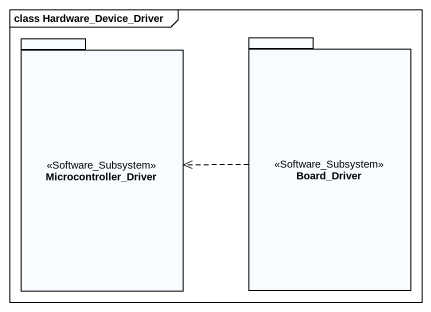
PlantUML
@startuml
mainframe class Hardware_Device_Driver
package Microcontroller_Driver <<Software_Subsystem>> {
}
package Board_Driver <<Software_Subsystem>> {
}
Board_Driver .left.> Microcontroller_Driver
@enduml
